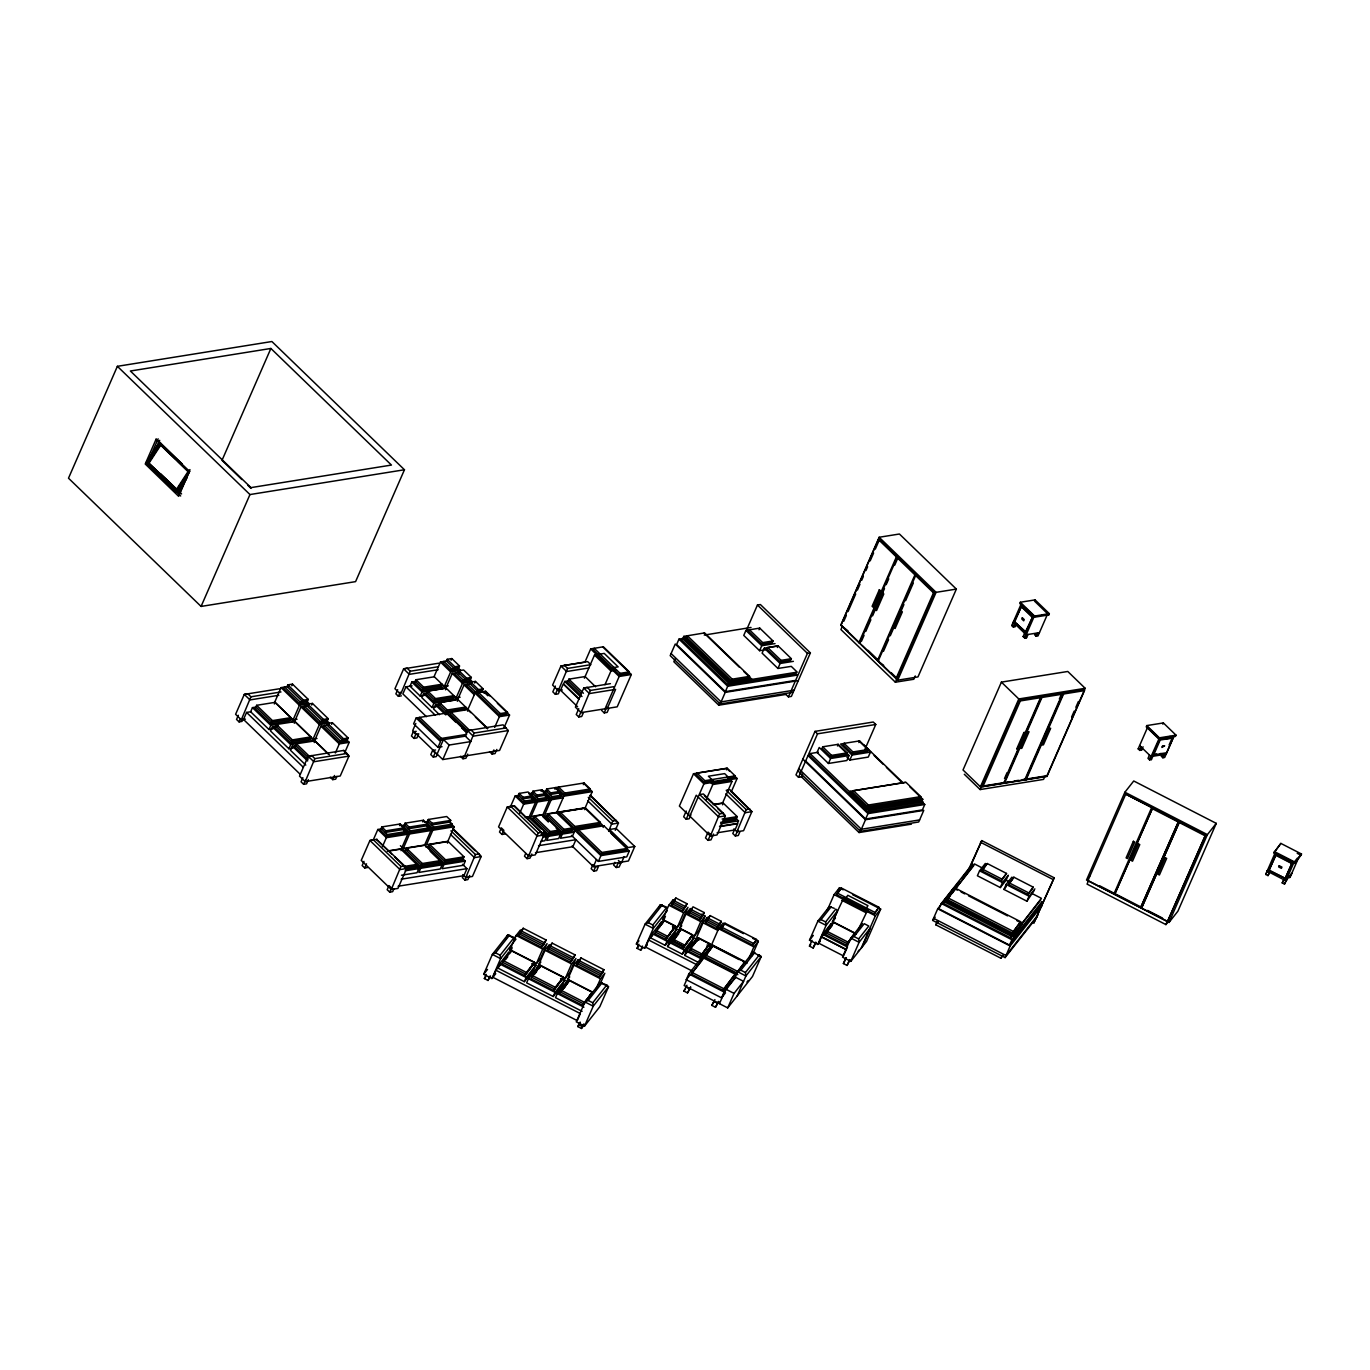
<?xml version="1.0" encoding="UTF-8"?>
<svg xmlns="http://www.w3.org/2000/svg" width="1370" height="1370" viewBox="0 0 1370 1370"><rect width="100%" height="100%" fill="white"/><g stroke="black" fill="none" stroke-linecap="round" stroke-linejoin="round"><path stroke-width="1.5" d="M250.916 696.799L241.291 719.815L235.606 714.301L244.288 694.402L247.747 693.734L250.916 696.799L280.987 691.97M314.843 758.62L305.219 781.636L299.516 776.122L308.199 756.24L311.675 755.555L314.843 758.62L346.918 753.483L348.939 756.12L340.24 776.002L305.219 781.636M410.264 671.231L400.639 694.23L394.954 688.733L403.636 668.834L407.095 668.166L410.264 671.231L438.332 666.728M400.93 866.474L391.306 889.472L361.235 860.394L369.934 840.495L373.393 839.827L400.93 866.474L404.612 865.874L406.633 868.511L397.951 888.411L391.306 889.472M465.183 736.084L467.547 730.655L471.023 729.987L474.191 733.053L464.567 756.052M450.935 830.837L475.424 854.52L465.8 877.519L462.786 874.608M567.574 668.406L558.309 690.6L552.607 685.086L560.947 666.008L587.644 661.607L590.812 664.673L567.574 668.406L564.406 665.34M510.736 806.331L538.256 832.96L528.632 855.959L498.577 826.881L507.26 806.998L514.418 805.731L543.958 835.015L535.276 854.897L528.632 855.959M590.35 690.446L581.085 712.623L575.4 707.125L583.723 688.048L587.182 687.38L590.35 690.446L613.589 686.712M588.278 797.34L612.75 821.007L608.657 831.35M710.362 836.025L717.007 834.964L725.346 815.886L723.326 813.249L703.392 793.966L699.693 794.566L719.627 813.848L710.362 836.025L679.383 806.057L693.494 773.742L726.699 768.399L729.679 771.293M736.923 831.761L743.567 830.699L751.89 811.639L729.953 789.702L726.254 790.302L746.188 809.584L736.923 831.761L733.926 828.867M117.375 366.321L68.5 478.198L201.082 606.43L355.583 581.633L404.458 469.756L271.894 341.524L117.375 366.321L249.957 494.553L404.458 469.756M148.114 461.758L158.132 438.811M154.707 451.826L159.708 440.352M179.093 494.45L189.951 469.585M270.883 348.459L130.39 371.013L250.95 487.617L391.443 465.064L270.883 348.459L222.008 460.337L241.856 479.534M201.082 606.43L249.957 494.553M238.346 715.294L236.53 719.438L239.065 721.887L242.01 721.408L243.226 718.651M239.065 721.887L240.264 719.113M272.887 728.891L269 729.525L250.642 711.766L246.583 712.417L243.5 719.455L300.201 774.29M250.642 711.766L252.457 707.622L256.344 706.988M256.635 705.31L255.197 708.615L271.02 723.908L289.447 720.962L290.902 717.64L275.079 702.348L256.635 705.31L272.459 720.603L290.902 717.64M289.019 686.336L281.073 687.62L274.736 702.108L293.094 719.866L297.067 719.233M274.36 703.992L275.079 702.348M308.301 699.436L292.495 684.127L287.803 684.88L287.083 686.541L302.907 701.834L303.626 700.19L308.301 699.436L307.582 701.08L300.373 702.245L284.532 686.935L283.813 688.596L299.636 703.906L306.606 702.793L307.325 701.132M271.02 723.908L272.459 720.603M269 729.525L270.798 725.381L295.012 721.613L310.819 736.923L309.38 740.228L290.954 743.191L275.113 727.881L276.569 724.576L292.392 739.886L310.819 736.923M278.213 725.963L272.373 726.905L270.575 731.032L288.933 748.791L292.82 748.174M291.776 685.788L292.495 684.127M299.636 703.906L300.373 702.245M293.094 719.866L299.431 705.362L312.428 703.409L328.235 718.702L327.516 720.363L320.289 721.528L304.465 706.218L303.746 707.879L319.57 723.189L326.539 722.058L327.259 720.414M306.966 705.927L301.006 706.886L294.67 721.391L313.028 739.149L317.001 738.498M294.293 723.274L295.012 721.613M290.954 743.191L292.392 739.886M288.933 748.791L290.731 744.646L314.946 740.896L329.331 754.819M296.211 745.554L292.324 746.188L290.508 750.332L305.801 765.111M311.709 705.071L312.428 703.409M319.57 723.189L320.289 721.528M313.028 739.149L319.364 724.644L329.279 723.052L326.214 720.089M323.56 719.455L322.841 721.117L307.017 705.824L307.736 704.163L323.56 719.455L328.235 718.702M328.886 724.901L320.94 726.168L314.603 740.673L328.372 753.979M314.227 742.557L314.946 740.896M302.89 777.715L301.075 781.859L303.609 784.308L306.555 783.846L308.37 779.701M348.185 738.002L332.362 722.692L327.67 723.446L326.95 725.09L342.774 740.399L343.493 738.755L348.185 738.002L347.449 739.646L340.222 740.81L324.416 725.501L323.68 727.162L339.503 742.454L346.473 741.341L347.192 739.68M303.609 784.308L305.407 780.164M331.626 724.336L332.362 722.692M339.503 742.454L340.222 740.81M335.342 752.986L339.298 743.927L349.213 742.335L344.469 753.209M330.204 777.184L332.739 779.633L334.537 775.488M336.883 776.396L335.684 779.17L332.739 779.633M397.694 689.709L395.879 693.871L398.413 696.32L401.376 695.84M398.413 696.32L400.228 692.158M412.096 685.856L405.948 686.832L402.866 693.888L426.412 716.664M415.692 681.421L411.805 682.054L409.99 686.182L420.23 696.08L424.118 695.463M416 679.726L414.545 683.031L422.251 690.48L440.678 687.517L442.133 684.212L423.69 687.175L416 679.726L434.444 676.763M422.251 690.48L423.69 687.175M420.23 696.08L422.046 691.936L443.418 688.511L440.506 685.685M427.508 692.843L423.621 693.477L421.806 697.621L432.047 707.519L435.934 706.886M467.564 711.167L468.283 709.506L416.155 717.983L413.62 723.788L437.972 747.352L442.013 746.701M427.8 691.148L426.361 694.453L434.067 701.902L452.494 698.957L453.949 695.635L435.506 698.597L427.8 691.148L446.243 688.185L445.524 689.846M447.373 660.802L440.438 662.035L434.102 676.54L444.325 686.438L448.298 685.805M415.829 723.428L412.747 730.484L442.801 759.545L499.588 750.435L508.287 730.553L503.098 724.85L467.547 730.655M413.278 731.82L411.462 735.964L413.997 738.413L416.942 737.933L418.758 733.789L415.812 734.269L413.278 731.82L416.223 731.34M459.532 666.008L451.843 658.559L447.151 659.312L446.432 660.974L454.121 668.406L454.857 666.745L459.532 666.008L458.813 667.652L451.603 668.817L443.897 661.367L443.178 663.029L450.867 670.478L457.837 669.365L458.556 667.704M413.997 738.413L415.812 734.269M451.124 660.22L451.843 658.559M363.992 861.387L362.177 865.532L364.711 867.981L367.657 867.501M373.085 840.341L377.846 829.466L381.733 828.85M434.067 701.902L435.506 698.597M432.047 707.519L433.845 703.375L455.234 699.933L452.305 697.107M404.27 827.857L385.826 830.819L385.09 832.463L403.533 829.518L404.27 827.857L400.245 823.969L381.802 826.932L381.083 828.576L387.282 834.57L405.708 831.607L404.989 833.268L386.546 836.231L380.586 830.46L381.305 828.799M441.26 703.957L435.437 704.899L433.622 709.043L439.479 714.695M364.711 867.981L366.526 863.836M450.867 670.478L451.603 668.817M444.325 686.438L450.662 671.934L463.642 669.981L471.349 677.431L470.629 679.075L463.42 680.239L455.713 672.79L454.994 674.451L462.683 681.9L469.653 680.787L470.372 679.126M457.34 701.269L458.06 699.608L439.616 702.57L438.177 705.892L445.884 713.342L447.305 710.02L465.749 707.057L464.31 710.379M460.183 672.19L452.254 673.458L445.918 687.963L456.142 697.861L460.114 697.227M386.546 836.231L387.282 834.57M382.384 846.746L386.34 837.687L407.729 834.261L401.393 848.749L387.778 850.941M458.984 673.971L460.577 670.341L457.649 667.515M446.192 714.592L446.911 712.931L467.273 732.642M399.526 825.63L400.245 823.969M435.54 750.006L432.577 750.486L430.779 754.63L433.297 757.079L436.259 756.617L437.458 753.842M462.683 681.9L463.42 680.239M456.142 697.861L462.478 683.356L475.458 681.404L483.165 688.853L482.446 690.514L475.219 691.662L467.53 684.229L466.793 685.873L474.499 693.323L485.185 691.49L489.758 695.909M466.656 678.184L465.937 679.828L458.248 672.379L458.967 670.735L466.656 678.184L471.349 677.431M471.006 683.664L464.053 684.897L457.734 699.385L487.754 728.429M433.297 757.079L435.112 752.935L432.577 750.486M441.448 738.43L419.614 717.315L418.895 718.976L440.712 740.091L441.448 738.43L466.639 734.388M437.972 747.352L440.506 741.547L416.155 717.983M427.491 824.123L409.065 827.086L408.328 828.747L426.772 825.785L427.491 824.123L423.467 820.236L405.041 823.199L404.321 824.86L410.503 830.837L428.947 827.891L428.228 829.535L409.784 832.498L403.808 826.726L404.527 825.065M437.099 754.048L443.452 739.543L449.137 745.04L470.903 741.564L465.201 736.05M400.999 850.633L401.718 848.989L417.542 864.282L416.086 867.604L405.845 869.231M474.739 683.065L475.458 681.404M409.784 832.498L410.503 830.837M403.242 848.458L409.579 833.97L430.968 830.528L424.632 845.033L403.242 848.458L400.4 845.718M442.801 759.545L449.137 745.04M406.513 848.218L405.075 851.524L420.881 866.833L439.325 863.871L440.78 860.565L424.957 845.256L406.513 848.218L422.337 863.511L440.78 860.565M474.499 693.323L475.219 691.662M467.958 709.283L475.013 693.117L499.382 716.681L509.554 715.054L504.057 727.624M389.714 892.144L391.512 888L388.977 885.551L387.179 889.712L389.714 892.144L392.659 891.682L393.858 888.907M478.472 689.607L477.753 691.268L470.064 683.818L470.783 682.157L478.472 689.607L483.165 688.853M478.49 692.449L477.753 694.111L499.588 715.226L506.814 714.061L507.534 712.417L485.699 691.302L478.49 692.449L500.307 713.564L507.534 712.417M422.748 821.897L423.467 820.236M481.452 692.21L482.189 690.548M450.73 820.407L432.286 823.353L431.567 825.014L450.011 822.051L450.73 820.407L446.706 816.52L428.262 819.483L427.543 821.127L433.742 827.12L452.168 824.158L451.449 825.819L433.023 828.781L427.046 822.993L427.765 821.332M485.699 691.302L484.98 692.946L487.891 695.772M460.423 756.291L462.957 758.74L464.173 755.983M433.023 828.781L433.742 827.12M454.189 826.795L432.817 830.237L426.481 844.725L447.853 841.3L454.189 826.795L449.942 822.685M467.718 754.116L465.92 758.261L462.957 758.74M415.778 865.617L418.826 868.58L417.028 872.724L401.478 875.224M429.752 844.485L428.313 847.79L444.12 863.1L462.563 860.137L464.019 856.832L448.196 841.522L429.752 844.485L445.575 859.795L464.019 856.832M420.881 866.833L422.337 863.511M442.065 864.847L420.676 868.289L418.86 872.433L440.267 868.991L442.065 864.847L439.017 861.901M499.588 715.226L500.307 713.564M494.673 727.453L499.382 716.681M447.459 843.184L448.196 841.522M444.12 863.1L445.575 859.795M465.303 861.131L443.914 864.556L442.099 868.7L463.488 865.275L465.303 861.131L462.238 858.168M489.552 751.616L492.087 754.065L493.902 749.921M496.848 749.441L495.032 753.586L492.087 754.065M463.608 874.865L462.392 877.639L464.927 880.088L467.872 879.608L469.687 875.464M462.529 864.333L466.964 868.631L463.899 875.67L398.105 886.236M464.927 880.088L466.742 875.927M555.364 686.079L552.829 691.867L555.364 694.316L558.309 693.854L560.005 689.983M555.364 694.316L557.898 688.528M568.533 680.856L564.697 681.472L563.618 683.955L579.27 699.111M510.411 806.827L515.171 795.953L519.144 795.319M595.556 686.764L585.11 676.557L568.875 679.16L567.437 682.448L581.993 696.525M532.125 795.867L523.152 797.306L522.415 798.967L531.389 797.511L532.125 795.867L528.101 791.98L519.127 793.418L518.408 795.079L524.607 801.056L533.581 799.618L532.844 801.279L523.871 802.717L517.911 796.946L518.631 795.285M502.036 834.467L503.852 830.323L501.317 827.874L499.502 832.018L502.036 834.467L504.982 833.987M584.887 662.224L590.693 648.918L603.365 646.777L629.309 671.865L628.59 673.526L619.394 674.999L593.433 649.911L594.169 648.25L620.113 673.355L629.309 671.865M523.871 802.717L524.607 801.056M519.71 813.232L523.665 804.173L535.584 802.272L529.265 816.76L525.275 817.393M545.894 793.658L536.92 795.097L536.184 796.741L545.157 795.302L545.894 793.658L541.869 789.771L532.896 791.209L532.176 792.87L538.376 798.847L547.349 797.408L546.613 799.07L537.639 800.508L531.68 794.737L532.399 793.076M584.391 678.201L594.494 655.083L604.221 653.404L618.144 666.882L611.893 667.875L611.174 669.536L597.234 656.059L597.971 654.398M528.871 818.644L529.591 816.999L545.397 832.292L543.958 835.614M541.15 791.415L541.869 789.771M537.639 800.508L538.376 798.847M549.353 800.063L537.434 801.964L531.098 816.469L543.034 814.551L549.353 800.063L545.106 795.936M578.774 708.718L576.239 714.506L578.774 716.955L581.719 716.493L583.414 712.623M534.386 816.229L532.93 819.534L548.753 834.844L557.727 833.405L559.165 830.083L543.359 814.79L534.386 816.229L550.192 831.521L559.165 830.083M590.23 788.983L564.783 793.059L558.583 787.065L557.864 788.726L564.063 794.72L589.511 790.644L590.23 788.983L584.031 782.989L546.664 789L545.945 790.661L552.144 796.638L561.118 795.199L560.381 796.861L551.408 798.299L545.448 792.528L546.168 790.867M578.774 716.955L581.308 711.167M559.662 791.449L550.689 792.887L549.952 794.531L558.926 793.093L559.662 791.449L555.638 787.562L554.918 789.206M525.703 853.424L524.504 856.199L527.039 858.647L529.985 858.168L531.8 854.024M543.359 814.79L542.64 816.434L548.394 822M551.408 798.299L552.144 796.638M560.296 795.097L563.121 797.854L551.202 799.755L544.866 814.26L585.178 807.786L592.251 791.62L583.517 783.178M527.039 858.647L528.837 854.486M548.154 814.02L546.698 817.325L562.522 832.635L571.495 831.196L572.934 827.874L557.128 812.581L548.154 814.02L563.96 829.312L572.934 827.874M604.975 684.709L610.969 670.992L616.483 670.118M483.678 974.293L492.378 954.393L507.671 934.991L514.178 937.457L515.925 939.238L500.615 958.64L491.933 978.522L483.678 974.293L487.514 969.429M564.063 794.72L564.783 793.059M556.802 812.341L563.858 796.175L592.251 791.62M490.511 976.039L488.011 980.458L484.346 978.557L486.162 974.412M543.65 833.645L546.698 836.59L544.9 840.735L540.927 841.368M548.753 834.844L550.192 831.521M560.467 834.381L548.548 836.299L546.733 840.444L558.669 838.526L560.467 834.381L557.419 831.436M619.394 674.999L620.113 673.355M560.073 812.085L559.354 813.746L574.218 828.131L599.666 824.055L600.385 822.394L585.521 808.009L560.073 812.085L574.938 826.47L600.385 822.394M605.06 708.787L619.171 676.472L631.33 674.519L617.202 706.834L581.085 712.623M601.67 710.431L604.204 712.879L606.739 707.074M506.095 938.604L507.671 934.991L512.637 937.542M488.011 980.458L489.826 976.296M607.287 708.427L615.61 689.367L589.425 693.562L583.723 688.048L610.421 683.647M608.845 708.547L607.15 712.4L604.204 712.879M495.974 970.268L492.909 977.307L577.249 1020.633L580.332 1013.594L495.974 970.268L501.197 963.658M531.697 963.726L535.482 965.679L533.683 969.823L524.333 981.673L497.755 968.008L499.553 963.864L508.904 952.03L507.088 956.174M503.492 960.695L502.036 964L524.967 975.765L534.471 962.254L511.541 950.472L503.492 960.695L526.405 972.46L534.471 962.254M536.406 963.607L542.726 949.102L547.075 943.622L540.739 958.11L536.406 963.607L509.811 949.958L516.147 935.453L520.48 929.956L518.117 935.402M583.312 784.65L584.031 782.989M509.606 953.708L511.986 948.28M562.522 832.635L563.96 829.312M571.187 829.227L574.236 832.172L562.317 834.09L560.501 838.235L572.437 836.317L574.972 830.511L603.879 825.767L627.289 848.407L626.552 850.068L601.122 854.144L577.712 831.504L578.431 829.843L601.841 852.482L627.289 848.407M510.822 952.133L511.541 950.472M545.431 941.687L543.376 944.29L520.463 932.508L521.182 930.864L523.22 928.261L546.15 940.043L541.544 947.338L518.631 935.573L522.398 930.059M523.22 928.261L518.631 935.573M574.218 828.131L574.938 826.47M584.784 809.67L585.521 808.009M524.967 975.765L526.405 972.46M524.333 981.673L526.149 977.529L535.482 965.679M541.544 947.338L545.311 941.824M535.978 971.005L537.776 966.86L528.443 978.711L526.628 982.838L553.223 996.504L562.556 984.653L564.371 980.509L560.57 978.557M543.376 944.29L546.15 940.043M686.593 637.803L678.972 639.139L676.626 644.516L725.346 691.644L794.788 680.513M532.365 975.526L530.909 978.831L553.84 990.613L563.344 977.084L540.414 965.302L532.365 975.526L555.278 987.29L563.344 977.084M565.279 978.437L571.615 963.932L575.948 958.452L569.612 972.94L565.279 978.437L538.684 964.788L545.02 950.283L549.37 944.803L547.777 948.417M749.561 676.369L732.214 679.16L687.295 635.697L686.558 637.358L731.494 680.822L748.842 678.03L749.561 676.369L704.625 632.906L683.818 636.365L683.27 637.615L730.741 683.527L751.034 680.274L751.582 679.023L743.927 671.608M538.975 968.624L540.414 965.302M570.417 962.185L574.184 956.671L570.417 962.185L547.503 950.403L551.271 944.889M675.067 658.987L673.852 661.744L718.77 705.19L785.9 694.436M549.336 947.338L552.11 943.108L575.023 954.873L574.304 956.534L572.249 959.12L549.336 947.338L551.391 944.752M552.11 943.108L547.503 950.403M603.142 827.429L603.879 825.767M572.078 845.992L593.398 866.628L596.481 859.572M593.689 871.132L595.505 866.987L598.45 866.508L596.635 870.669L593.689 871.132L591.172 868.7L592.97 864.556L595.505 866.987M601.122 854.144L601.841 852.482M598.382 861.405L600.916 855.616L629.292 851.044L626.758 856.849L598.382 861.405L571.461 835.392M615.284 830.288L618.452 823.045L590.436 795.268M553.84 990.613L555.278 987.29M553.223 996.504L555.021 992.36L564.371 980.509M565.467 984.465L566.666 981.691L557.316 993.541L555.518 997.685L582.096 1011.334M572.249 959.12L575.023 954.873M614.873 862.312L613.657 865.087L616.192 867.518L619.137 867.056L620.952 862.912L618.418 860.463M561.238 990.356L559.799 993.678L582.712 1005.443L592.217 991.914L569.303 980.149L561.238 990.356L584.151 1002.138M616.192 867.518L617.99 863.374L620.952 862.912M592.251 992.291L567.574 979.618L573.91 965.114L578.243 959.634L576.65 963.247M569.303 980.149L564.406 987.838M603.194 971.364L601.139 973.95L578.208 962.185L580.983 957.938L603.913 969.703L602.338 973.162L599.306 977.015L576.393 965.251L580.263 959.582M621.792 862.055L624.172 856.627M579.424 961.38L580.983 957.938M634.772 846.489L628.128 847.568L609.462 829.501L616.106 828.439L634.772 846.489L628.436 860.994L593.398 866.628M773.022 640.954L762.696 642.616L749.407 629.755L748.671 631.416L761.96 644.277L772.303 642.616L773.022 640.954L759.733 628.094L745.931 630.423L743.756 635.406L759.579 650.699L765.282 649.791M746.701 629.601L757.456 605.009L760.401 604.547L810.389 652.891L791.38 696.405L788.435 696.885L785.404 693.939M590.761 995.219L592.217 991.914M584.031 1024.075L581.531 1028.476L577.866 1026.592L579.681 1022.448M599.306 977.015L603.074 971.501M601.139 973.95L603.913 969.703M577.866 1026.592L580.349 1022.191M718.77 705.19L719.986 702.433M728.635 683.15L682.448 638.471L681.712 640.115L727.915 684.812L728.635 683.15L797.22 672.139L791.261 666.368L777.937 668.457L762.114 653.147L764.289 648.181L777.578 646.058M725.346 691.644L727.71 686.267L797.135 675.119M725.244 692.364L675.256 644.02L670.187 655.631L720.175 703.974L725.244 692.364L798.265 680.65M595.727 989.654L600.488 978.779L604.821 973.282L600.077 984.157M731.494 680.822L732.214 679.16M730.741 683.527L731.289 682.277L751.582 679.023M581.531 1028.476L583.329 1024.332M584.528 1026.096L593.227 1006.196L608.52 986.794L606.773 985.013L600.283 982.564L584.973 1001.967L576.273 1021.849L584.528 1026.096L599.837 1006.676L608.52 986.794L601.927 983.403M759.014 629.755L759.733 628.094M728.326 778.468L734.371 777.509L735.108 775.848L727.213 768.21L696.97 773.057L696.234 774.718L704.129 782.356L712.194 781.054M686.216 811.006L683.681 816.794L686.216 819.243L689.161 818.78L690.857 814.91M761.96 644.277L762.696 642.616M687.911 814.294L696.234 795.234L718.702 816.965L725.346 815.886L717.846 808.66M686.216 819.243L688.75 813.455M759.579 650.699L761.754 645.732L775.043 643.609M704.129 782.356L704.848 780.694L735.108 775.848M689.812 816.126L703.923 783.811L737.111 778.485L731.306 791.791M636.365 944.05L645.064 924.168L660.357 904.765L666.847 907.214L652.839 924.99L653.302 928.398L644.602 948.297L636.365 944.05L638.917 940.83M767.748 647.513L767.029 649.174L780.318 662.018L790.644 660.357L791.363 658.696L778.091 645.852L767.748 647.513L781.037 660.357L791.363 658.696M641.982 948.571L640.698 950.215L637.033 948.331L638.831 944.17M713.034 783.058L713.77 781.397L729.987 778.794L729.268 780.455L713.034 783.058L710.362 780.472M658.782 908.379L660.357 904.765L665.306 907.3M705.978 800.183L712.828 784.513L732.008 781.431L722.589 802.991L712.999 804.533M640.698 950.215L642.513 946.071M652.565 935.059L648.661 940.025L645.578 947.064L692.74 971.296M672.704 927.49L676.403 929.408L674.588 933.535L665.255 945.386L650.442 937.782L652.24 933.638L661.59 921.787L657.446 928.894M777.355 647.513L778.091 645.852M654.723 933.758L664.227 920.246L675.376 925.966L665.871 939.495L654.723 933.758L657.018 930.846M726.477 769.871L727.213 768.21M671.574 903.344L673.167 899.73L668.834 905.21L662.498 919.715L677.311 927.319L681.644 921.839L687.98 907.334L683.647 912.831L677.311 927.319M662.292 923.466L665.443 916.239M663.508 921.89L658.901 927.73L664.227 920.246M687.055 903.755L684.298 908.002L673.132 902.282L673.852 900.621L675.907 898.035L687.055 903.755L682.465 911.067L671.317 905.33L675.187 899.679M675.907 898.035L671.317 905.33M780.318 662.018L781.037 660.357M777.937 668.457L780.112 663.474L793.384 661.35M722.572 804.806L723.292 803.162L737.214 816.623L735.776 819.928L720.688 822.342M708.05 840.358L710.585 834.553L708.05 832.104L705.516 837.909L708.05 840.358L710.996 839.878L713.53 834.09M665.871 939.495L675.376 925.966M665.255 945.386L667.053 941.258L676.403 929.408M682.465 911.067L686.336 905.416M682.363 954.188L684.178 950.044L693.528 938.193L691.713 942.337L682.363 954.188L667.55 946.567L669.348 942.423L678.698 930.59L676.883 934.717M671.831 942.543L681.335 929.031L692.501 934.768L682.979 948.28L671.831 942.543L678.732 933.792M701.389 914.218L705.088 916.119L698.751 930.624L694.436 936.104L679.606 928.5L685.942 914.013L690.274 908.515L687.894 913.944M681.335 929.031L672.55 940.899L683.716 946.619L691.781 936.412L683.716 946.619L672.55 940.899M688.425 914.132L692.192 908.618L688.425 914.132L699.573 919.852L702.622 915.999L704.18 912.557L693.014 906.82L690.257 911.067L701.406 916.804L704.18 912.557M788.435 696.885L807.444 653.37L810.389 652.891M734.491 829.672L732.796 833.525L735.33 835.974L738.276 835.512L739.971 831.641M682.979 948.28L692.501 934.768M735.519 818.01L738.516 820.904L737.42 823.404L719.507 826.281M735.33 835.974L737.865 830.186M699.573 919.852L703.461 914.201M697.621 962.031L684.658 955.369L686.473 951.225L695.806 939.375L694.607 942.132M694.436 936.104L700.755 921.616L705.088 916.119M688.956 951.345L698.46 937.816L709.609 943.536L700.104 957.065L688.956 951.345L691.251 948.434M705.807 920.931L707.399 917.301L703.05 922.798L696.713 937.303L746.838 963.024M697.005 941.139L698.46 937.816M721.288 921.342L718.531 925.589L707.365 919.852L708.085 918.208L710.139 915.605L721.288 921.342L716.681 928.654L705.533 922.918L709.3 917.403M710.139 915.605L705.533 922.918M879.146 537.263L840.769 625.097L897.71 680.188L917.986 676.917L956.363 589.083L899.422 534.009L879.146 537.263L936.087 592.337L956.363 589.083M860.651 643.146L859.521 643.318L897.487 556.751L879.557 539.403L878.444 539.574L840.957 625.354L848.047 630.971M725.518 992.822L721.562 997.857L686.267 979.721L688.802 973.916L702.022 957.168L733.601 973.385M687.226 978.505L684.161 985.544L727.71 1007.909L752.524 976.45L761.206 956.551L752.952 952.321L736.598 972.923L704.985 956.688L713.273 945.42L744.903 961.671L744.184 963.315M843.783 621.278L846.335 615.438M848.047 611.534L855.702 593.998M857.414 590.093L859.966 584.236M861.662 580.349L863.374 576.445M865.926 570.588L867.638 566.701M870.19 560.844L873.598 553.052M875.293 549.147L879.557 539.403M687.517 992.907L690.634 987.136L687.517 992.907L683.87 991.041L686.952 985.253M722.898 990.287L735.553 973.522L722.898 990.287L691.268 974.036L703.923 957.27L703.204 958.932M700.104 957.065L709.609 943.536M700.087 961.586L702.022 957.168M716.681 928.654L720.569 922.986M711.544 944.906L718.599 928.74L723.052 923.106L743.482 933.604M713.273 945.42L704.985 956.688M721.082 928.86L724.953 923.209L756.6 939.46L755.863 941.121L752.712 945.112L721.082 928.86L724.953 923.209M865.035 749.065L875.772 724.473L873.255 722.024L814.996 731.374L795.987 774.872L798.522 777.321L802.683 776.653M798.522 777.321L817.53 733.823L875.772 724.473M818.335 752.25L810.047 753.568L809.327 755.23L868.186 812.153L922.027 803.522L922.746 801.861L919.732 798.933M897.487 556.751L896.374 556.922L858.887 642.701L860 642.53M802.666 774.084L801.467 776.858L859.058 832.549L911.41 824.158M861.49 641.194L864.059 635.337M865.754 631.45L870.858 619.737M872.57 615.849L875.122 609.992M876.834 606.105L884.489 588.552M886.202 584.647L888.753 578.808M894.713 565.159L898.121 557.367L916.033 574.698L878.084 661.265L883.684 665.426M822.702 746.804L821.966 748.465L830.837 757.028L846.317 754.545L847.037 752.883L838.183 744.321L822.702 746.804L831.556 755.384L847.037 752.883M715.482 1007.275L718.599 1001.504L715.482 1007.275L711.818 1005.392L714.917 999.62M714.318 1001.008L711.818 1005.392M721.562 997.857L724.096 992.051L734.662 978.642M719.455 1003.662L725.792 989.157L735.296 977.118L743.55 981.348L734.046 993.404L727.71 1007.909M830.837 757.028L831.556 755.384M736.598 972.923L744.903 961.671M734.491 978.968L737.642 971.724L740.845 970.2L754.87 952.424M828.439 763.467L830.614 758.5L849.058 755.538L846.883 760.504L828.439 763.467L817.051 752.455L819.226 747.472L830.614 758.5M837.464 745.982L838.183 744.321M752.712 945.112L756.6 939.46M916.033 574.698L914.92 574.869L877.451 660.648L878.564 660.477L868.118 650.356M749.202 957.647L753.894 946.875L758.346 941.241L752.781 938.381M883.462 651.332L888.565 639.636M890.277 635.749L899.645 614.308M901.34 610.404L903.909 604.547M905.604 600.659L913.276 583.106M751.376 955.935L752.952 952.321M844.091 743.379L843.372 745.04L852.226 753.603L867.707 751.12L868.426 749.458L859.572 740.896L844.091 743.379L852.945 751.942L868.426 749.458M752.079 955.609L758.346 941.241M737.214 995.853L745.914 975.971L761.206 956.551L757.901 954.873M852.226 753.603L852.945 751.942M849.845 760.042L852.02 755.058L870.447 752.113L868.272 757.079L849.845 760.042L846.985 757.285M858.853 742.557L859.572 740.896M933.484 592.833L896.014 678.612L897.127 678.424L934.614 592.645L916.684 575.314L915.554 575.486L933.484 592.833L934.614 592.645M859.024 642.342L842.396 626.261L840.94 629.566L895.364 682.209L896.819 678.904L862.055 645.27M897.71 680.188L936.087 592.337M905.364 782.441L850.034 791.312L849.503 792.562L866.902 809.396L922.215 800.525L922.764 799.275L909.714 786.654M853.51 790.644L852.774 792.305L867.655 806.69L920.024 798.282L920.743 796.621L905.878 782.236L853.51 790.644L868.374 805.029L920.743 796.621M915.246 675.941L913.807 679.263L895.364 682.209M867.655 806.69L868.374 805.029M820.305 941.207L817.77 944.427L809.516 940.197L817.856 921.137L829.295 906.632L834.261 908.31M866.902 809.396L867.433 808.146L922.764 799.275M816.109 942.509L813.129 948.006L809.464 946.122L811.999 940.317M859.058 832.549L860.257 829.792M868.186 812.153L868.905 810.492L922.746 801.861M865.617 819.003L867.981 813.609L924.767 804.498L922.404 809.893L865.617 819.003L805.765 761.103M860.446 831.333L865.515 819.722L923.774 810.372L918.705 821.983L860.446 831.333L797.785 770.728M827.463 909.817L834.107 894.61L839.416 887.88L843.166 889.798M827.634 910.451L829.295 906.632M813.129 948.006L815.664 942.2M837.755 891.682L839.416 887.88M845.992 899.559L836.59 894.73L841.334 887.983L878.923 907.282L874.18 914.03L864.778 909.218M841.334 887.983L836.59 894.73M817.77 944.427L826.093 925.366L837.549 910.862L835.786 909.081L825.63 921.959L826.093 925.366L817.856 921.137L821.058 919.595L831.213 906.735M822.702 934.306L818.746 943.211L843.492 955.935L847.465 947.012L822.702 934.306L831.093 923.671L829.997 926.171M825.185 934.426L833.713 922.13L854.812 932.97L846.266 945.249L825.185 934.426L832.275 925.435M856.284 934.083L832.446 921.839L843.869 897.744M831.71 924.219L836.71 912.78M832.994 923.791L833.713 922.13M844.331 900.415L847.79 895.295L867.963 905.656L864.504 910.776L844.331 900.415L846.146 898.104M850.034 959.925L847.054 965.422L843.389 963.538L845.924 957.75M857.997 930.161L867.707 909.988M846.369 958.041L843.389 963.538M847.054 965.422L849.588 959.634M850.77 961.38L859.093 942.32L870.549 927.815L862.209 946.893L850.77 961.38L842.533 957.15L850.856 938.09L862.295 923.586M874.18 914.03L878.923 907.282M880.67 909.081L875.379 915.794L861.25 948.108L866.559 941.395L880.67 909.081L852.551 894.627M1020.342 602.252L1019.794 603.502L1034.042 617.271L1048.786 614.907L1049.334 613.657L1035.086 599.889L1020.342 602.252L1034.573 616.038L1049.334 613.657M1016.626 623.453L1015.17 626.775L1013.338 627.066L1011.762 625.542L1021.164 603.999M1014.143 621.603L1021.575 606.156L1032.655 616.86L1025.959 632.204L1014.143 621.603L1025.959 632.204M1014.879 621.483L1021.575 606.156M1013.338 627.066L1014.793 623.744M1035.086 599.889L1034.555 601.122L1048.786 614.907M1001.401 682.123L963.024 769.974L980.423 786.808L1046.8 776.156L1085.177 688.305L1067.778 671.471L1001.401 682.123L1018.8 698.957L1085.177 688.305M1028.014 634.481L1026.558 637.786L1024.726 638.077L1023.15 636.553L1024.589 633.231M1025.205 632.323L1032.655 616.86M1024.726 638.077L1034.144 616.534L1037.929 615.935M1034.042 617.271L1034.573 616.038M1036.422 634.43L1034.573 634.721L1036.148 636.245L1037.604 632.94M980.423 786.808L1018.8 698.957M964.309 774.273L980.132 789.565L981.588 786.26L1010.221 781.654M1019.383 700.019L981.896 785.798L982.855 786.705L1003.748 783.366L1041.217 697.587L1040.275 696.662L1019.383 700.019L1020.325 700.926L1041.217 697.587M982.855 786.705L1020.325 700.926M1036.987 917.146L1005.083 957.596L932.645 920.4L937.731 908.789L959.411 881.287M972.563 863.853L941.31 903.481L938.947 908.858L1009.553 945.129L1040.806 905.484L1042.382 901.905M957.356 890.089L953.64 888.171L944.238 900.655L1012.995 935.967L1022.414 923.5L1016.831 920.64M1003.439 954.993L1000.888 958.229L935.796 924.801L937.611 920.64M952.304 893.137L955.558 888.274L1020.65 921.719L1012.344 932.97L947.252 899.542L974.481 863.939L981.913 867.775M953.092 889.421L953.64 888.171M1004.501 778.537L1007.053 772.697M1006.094 776.482L1041.012 696.542L1061.904 693.186L1062.846 694.111L1025.376 779.89L1004.484 783.246L1003.542 782.321M1004.484 783.246L1041.954 697.467L1062.846 694.111M967.237 872.485L981.759 840.598L1054.181 877.793L1033.888 922.935L1054.181 877.793M968.521 870.858L981.759 840.598M985.355 863.442L979.567 870.806L977.392 875.772L1000.323 887.554L1006.111 880.191L1008.286 875.224L1002.48 882.571L1000.323 887.554M1006.522 873.443L1001.299 880.824L982.05 870.926L982.769 869.265L1002.018 879.163L1006.522 873.443L987.273 863.545L980.869 871.371M987.273 863.545L982.05 870.926M1059.335 699.042L1061.904 693.186M1059.233 700.875L1025.171 778.845L1026.113 779.77L1047.005 776.413L1084.475 690.634L1083.533 689.726L1062.64 693.066L1060.928 696.97M1026.113 779.77L1063.582 693.991L1084.475 690.634M1071.614 717.007L1074.166 711.167M1075.861 707.262L1078.43 701.423M1001.299 880.824L1002.018 879.163M1034.144 890.534L1026.901 901.203L1003.97 889.438L1006.145 884.455L1011.95 877.108M1008.628 884.575L1013.868 877.211L1033.117 887.092L1032.398 888.753L1027.877 894.473L1008.628 884.575L1013.868 877.211M1027.877 894.473L1033.117 887.092M1000.888 958.229L1002.086 955.455M1012.344 932.97L1020.65 921.719M1011.437 936.326L944.512 901.939L943.776 903.601L1010.717 937.971L1041.405 898.326L1032.107 893.548M1026.901 901.203L1029.075 896.237L1034.881 888.89M1012.995 935.967L1022.414 923.5M1009.553 945.129L1011.899 939.734L1041.851 901.751M1005.083 957.596L1010.152 945.985L1042.056 905.553M1146.776 725.586L1146.228 726.836L1158.883 739.081L1175.477 736.409L1176.025 735.176L1163.37 722.932L1146.776 725.586L1159.431 737.831L1176.025 735.176M1143.06 746.787L1141.604 750.092L1139.771 750.4L1138.179 748.859L1147.598 727.316L1158.986 738.344L1162.77 737.728M1139.771 750.4L1141.21 747.078M1124.89 792.22L1086.513 880.054L1169.021 922.438L1177.892 911.204L1216.269 823.37L1133.743 780.986L1124.89 792.22L1207.398 834.604L1216.269 823.37M1099.391 885.654L1114.221 893.274L1151.708 807.495L1125.729 794.155L1088.242 879.934M1162.822 724.165L1163.37 722.932M1149.447 755.041L1147.991 758.363L1149.584 759.888L1151.417 759.596L1152.872 756.274M1149.584 759.888L1159.431 737.831M1152.855 754.75L1159.551 739.406L1173.097 737.951L1166.401 753.277L1152.855 754.75L1156.537 754.151M1153.489 755.349L1160.185 740.023L1173.097 737.951M1163.113 755.932L1161.263 756.223L1162.856 757.764L1164.294 754.442M1169.107 745.006L1172.463 737.334M1174.107 735.913L1164.688 757.456L1162.856 757.764M1152.615 807.975L1114.666 894.353L1152.615 807.975L1178.594 821.315L1140.628 907.693L1178.594 821.315M1179.501 821.777L1141.535 908.173L1179.501 821.777L1205.48 835.118L1167.514 921.513L1205.48 835.118M1165.904 924.596L1167.343 921.291L1088.499 880.79L1087.061 884.112L1165.904 924.596L1168.199 921.685M1169.021 922.438L1207.398 834.604M1273.877 852.825L1280.864 843.406L1301.5 854.007L1300.952 855.257L1294.513 863.425L1273.877 852.825L1280.864 843.406M1270.264 871.269L1268.004 875.601L1265.709 874.437L1275.128 852.894L1292.03 861.576M1268.928 870.584L1275.949 854.829L1291.996 863.066L1285.3 878.41L1268.928 870.584L1275.949 854.829M1268.004 875.601L1269.442 872.296L1267.164 871.115L1267.952 870.087L1265.709 874.437M1282.217 882.914L1284.461 878.581L1282.217 882.914L1284.495 884.078L1286.755 879.745L1285.95 880.773L1267.164 871.115L1269.476 868.169M1284.974 878.821L1291.996 863.066M1284.495 884.078L1293.914 862.535L1297.39 858.134M1294.513 863.425L1301.5 854.007M1298.914 857.003L1290.3 876.731L1289.495 877.759L1291.756 873.409L1285.95 880.773L1283.656 879.591M186.765 478.472L177.74 492.327L176.268 492.087L146.025 462.837L159.536 442.065L182.227 464.002M160.495 442.972L146.984 463.762L148.457 464.002L160.855 444.959M176.268 492.087L189.779 471.314L188.82 470.389L175.309 491.162L176.798 491.402M683.87 991.041L685.137 989.397M858.168 951.328L859.452 949.701M1125.729 794.155L1151.708 807.495M514.178 937.457L500.153 955.232L500.615 958.64L492.378 954.393L495.58 952.869L509.589 935.093M520.463 932.508L522.501 929.922M503.8 960.353L506.403 957.048M491.933 978.522L495.752 973.676M525.686 974.121L533.735 963.898L525.686 974.121L502.756 962.339L507.362 956.5M554.559 988.952L562.608 978.728L554.559 988.952L531.646 977.17L539.694 966.963M576.393 965.251L578.414 962.665M567.574 979.618L569.749 976.879M559.011 993.25L563.687 987.325M583.432 1003.782L586.891 999.398L583.432 1003.782L560.518 992.017M583.86 1003.987L587.319 999.603M667.327 910.622L653.302 928.398L645.064 924.168L648.25 922.644L662.275 904.868M606.773 985.013L592.748 1002.789L593.227 1006.196L584.973 1001.967L588.175 1000.442L602.183 982.667M650.442 937.782L652.771 934.819M644.602 948.297L647.154 945.06M666.591 937.833L674.656 927.61L666.591 937.833L655.442 932.097M690.257 911.067L692.295 908.464M707.365 919.852L709.42 917.266M684.658 955.369L687.004 952.407M690.497 947.954L694.008 943.519M721.117 926.291L717.88 930.401L703.05 922.798M708.889 945.197L700.823 955.421L689.675 949.684M686.267 979.721L690.223 974.704M691.268 974.036L701.885 960.61M737.642 971.724L745.914 975.971L745.434 972.546L759.46 954.77M809.516 940.197L813.335 935.368M832.446 921.839L835.443 918.02M825.219 932.234L821.623 936.789L846.369 949.496M831.813 925.281L825.904 932.764L846.985 943.605L851.712 937.611L847.002 943.605M864.504 910.776L866.319 908.464M846.266 945.249L850.993 939.255M854.058 936.549L864.213 923.688L868.785 926.034L858.63 938.912L859.093 942.32L850.856 938.09L854.058 936.549L858.63 938.912M961.963 878.05L969.618 868.34M948.074 897.299L950.677 893.993M954.205 890.38L973.762 865.6M947.252 899.542L949.787 896.34M932.645 920.4L935.196 917.164M935.796 924.801L938.347 921.565M1010.717 937.971L1040.686 899.987M1037.895 915.074L1005.991 955.524L933.552 918.311M509.811 949.958L511.986 947.201M497.755 968.008L501.249 963.572M505.496 959.616L507.79 956.705M538.684 964.788L540.859 962.031M534.369 974.447L536.663 971.536M679.606 928.5L681.78 925.76M667.55 946.567L672.208 940.642M830.631 925.366L821.452 936.994L846.215 949.718M1003.97 889.438L1006.299 886.493M1087.763 878.444L1090.297 875.242M484.346 978.557L485.648 976.93M637.033 948.331L638.317 946.687M746.941 982.102L748.226 980.475M809.464 946.122L810.749 944.495M279.326 688.785L244.288 694.402L249.991 699.916L278.829 695.292M438.674 663.217L403.636 668.834L409.339 674.348L438.177 669.724M343.75 750.417L348.939 756.12L313.901 761.737L308.199 756.24L343.75 750.417L346.918 753.483M404.612 865.874L376.579 839.433L391.597 853.972M513.904 805.937L543.958 835.015L537.314 836.077L507.26 806.998L514.418 805.731M898.121 557.367L897.007 557.539L914.92 574.869M704.231 635.081L751.034 627.46M304.465 706.218L307.959 705.653M585.11 662.138L560.947 666.008L566.632 671.523L588.792 667.978M441.397 685.856L422.97 688.819L415.264 681.369M241.291 719.815L245.418 719.147M290.166 719.301L271.722 722.247L255.916 706.954M611.174 669.536L615.335 668.868M453.213 697.296L434.769 700.241L427.08 692.809M558.309 690.6L562.334 689.949M1041.731 615.318L1047.416 614.411L1037.998 635.954L1036.148 636.245M465.029 708.718L446.586 711.681L438.897 704.231M1015.05 621.929L1013.201 622.22L1026.181 634.772L1039.453 632.632M1011.762 625.542L1013.594 625.234M310.099 738.567L291.656 741.53L275.85 726.22M1023.15 636.553L1024.983 636.262L1026.558 637.786M727.915 684.812L796.501 673.8M474.191 733.053L506.266 727.898M440.712 740.091L465.92 736.05M508.287 730.553L473.249 736.169L450.233 713.941L450.97 712.28L469.876 730.587M794.103 690.189L721.082 701.902L671.094 653.541M720.175 703.974L793.196 692.261M532.913 793.11L528.94 793.744L537.434 801.964M546.681 790.901L542.708 791.535L551.202 799.755M844.725 743.396L840.632 744.047L852.02 755.058M404.955 825.117L401.067 825.733L409.579 833.97M424.306 822.017L428.193 821.383M377.092 839.245L369.934 840.495L399.989 869.59L406.633 868.511L394.611 856.884M525.994 817.582L529.591 816.999M534.163 817.907L530.19 818.541L540.91 828.901M547.931 815.698L543.958 816.332L548.548 820.767M387.385 851.284L401.718 848.989M408.157 849.606L402.335 850.547L420.676 868.289M425.573 846.814L429.461 846.18M713.873 804.669L723.292 803.162M538.256 832.96L541.938 832.361M612.75 821.007L616.431 820.407M541.818 832.874L545.397 832.292M541.099 834.518L544.695 833.953M558.463 831.744L549.473 833.183L533.666 817.873M572.232 829.535L563.241 830.973L547.435 815.664M542.726 837.241L546.698 836.59M1166.555 737.128L1170.322 736.529M719.627 813.848L723.326 813.249M746.188 809.584L749.869 808.985M475.424 854.52L479.106 853.921L481.127 856.558L472.444 876.457L465.8 877.519M403.208 866.593L417.542 864.282M1138.179 748.859L1140.028 748.568L1141.604 750.092M538.53 845.684L575.914 839.69L572.831 846.728L535.447 852.722M404.527 867.912L416.822 865.943M440.061 862.209L421.617 865.172L405.794 849.862M463.283 858.476L444.839 861.439L429.015 846.146M722.144 819.037L737.214 816.623M405.229 870.772L418.826 868.58M723.309 820.373L736.495 818.284M720.586 823.781L738.516 820.904M1160.236 753.551L1166.401 753.277M1166.144 754.151L1151.023 756.565L1139.634 745.554M719.815 826.589L737.745 823.712L735.022 829.929L717.109 832.806M401.17 879.197L466.964 868.631M1014.314 781.003L1018.407 780.352M1022.5 779.684L1045.002 776.071L1043.563 779.393L980.132 789.565M919.612 819.911L861.353 829.261L798.693 768.656M146.025 462.837L152.053 467.461M178.562 491.076L146.847 461.587M588.175 1000.442L592.748 1002.789M1297.202 853.322L1300.952 855.257M1274.425 851.592L1295.044 862.175M1275.624 855.24L1291.687 863.494M1152.136 808.574L1178.097 821.914M1179.022 822.394L1205.001 835.734M1269.254 870.173L1285.3 878.41M1115.146 893.737L1141.107 907.094M1147.598 910.416L1162.445 918.037M980.458 842.225L1052.896 879.42M1006.094 880.174L1009.81 882.092M1009.347 882.931L1028.613 892.812M979.567 870.806L1002.48 882.571M1006.145 884.455L1029.075 896.237M961.072 891.99L964.788 893.908M968.504 895.809L1007.532 915.862M947.989 897.881L1013.081 931.309M944.786 899.405L1013.543 934.717M941.31 903.481L1011.899 939.734M937.731 908.789L1010.152 945.985M837.31 893.069L874.916 912.386M845.05 898.754L865.223 909.115M834.107 894.61L875.379 915.794M841.848 900.295L865.703 912.54M821.058 919.595L825.63 921.959M826.624 931.12L847.705 941.961M673.852 900.621L685.017 906.358M690.977 909.406L702.125 915.143M708.085 918.208L719.25 923.928M721.802 927.216L753.431 943.45M672.036 903.686L683.185 909.406M689.144 912.471L700.293 918.191M706.252 921.256L717.418 926.993M718.599 928.74L753.894 946.875M668.834 905.21L683.647 912.831M685.942 914.013L700.755 921.616M739.235 959.634L711.355 945.317L702.502 956.551L737.796 974.686M742.951 961.534L746.65 963.452M672.43 926.685L679.982 930.572M691.302 936.378L698.837 940.248M708.273 945.094L712.04 947.03M706.937 945.077L710.636 946.978L701.286 958.829L686.473 951.225M648.25 922.644L652.839 924.99M740.845 970.2L745.434 972.546M705.704 955.027L737.334 971.261M656.162 930.453L667.327 936.189M673.269 939.238L684.435 944.975M690.394 948.04L701.543 953.76M652.24 933.638L667.053 941.258M669.348 942.423L684.178 950.044M648.661 940.025L697.707 965.216M725.792 989.157L734.046 993.404M692.004 972.392L723.634 988.626M688.802 973.916L724.096 992.051M685.668 986.897L689.333 988.763M713.616 1001.247L717.298 1003.131M521.182 930.864L544.096 942.629M550.055 945.694L572.985 957.476M578.928 960.524L601.858 972.306M519.35 933.912L542.263 945.694M548.223 948.759L571.153 960.524M577.112 963.589L600.026 975.354M516.147 935.453L542.726 949.102M545.02 950.283L571.615 963.932M573.91 965.114L600.488 978.779M532.81 963.641L540.311 967.494M562.796 979.036L568.43 981.93M495.58 952.869L500.153 955.232M499.553 963.864L526.149 977.529M528.443 978.711L555.021 992.36M557.316 993.541L583.911 1007.19M579.15 1024.966L582.815 1026.849M1025.496 608.177L1034.144 616.534M1020.838 606.276L1031.918 616.979M1149.841 758.055L1151.417 759.596M1062.64 693.066L1063.582 693.991M1041.012 696.542L1041.954 697.467M878.444 539.574L896.374 556.922M1046.063 775.506L1047.005 776.413M1024.418 778.965L1025.376 779.89M891.151 672.653L897.127 678.424M757.456 605.009L807.444 653.37M745.931 630.423L761.754 645.732M764.289 648.181L780.112 663.474M863.888 744.938L903.121 782.886M859.058 741.084L871.046 752.558M874.111 755.521L883.325 764.426M886.39 767.388L901.734 782.236M921.685 801.536L924.767 804.498M837.669 744.526L849.058 755.538M814.996 731.374L817.53 733.823M704.111 633.111L739.321 667.173M747.969 677.311L751.034 680.274M850.034 791.312L867.433 808.146M810.047 753.568L850.804 792.99M855.325 797.357L868.905 810.492M808.129 755.726L867.981 813.609M683.818 636.365L731.289 682.277M678.972 639.139L727.71 686.267M802.871 759.117L865.515 819.722M602.851 646.965L631.33 674.519M734.132 775.608L737.111 778.485M729.987 778.794L724.644 773.622L708.41 776.225L713.77 781.397M728.069 777.629L732.008 781.431M590.693 648.918L619.171 676.472M594.494 655.083L610.969 670.992M730.929 791.346L751.89 811.639L745.246 812.701L725.792 793.864M708.889 780.694L712.828 784.513M696.97 773.057L704.848 780.694M693.494 773.742L703.923 783.811M704.368 795.61L711.869 802.854M568.875 679.16L583.432 693.237M568.156 680.804L581.257 693.477M564.697 681.472L580.366 696.611M578.911 699.162L563.241 684.024L560.535 690.24L577.609 706.766M497.361 703.272L509.554 715.054M469.465 678.938L472.393 681.763M481.281 690.377L484.209 693.203M589.905 795.439L618.452 823.045L611.808 824.123L587.764 800.868M447.151 659.312L454.857 666.745M440.438 662.035L450.662 671.934M452.254 673.458L462.478 683.356M464.053 684.897L474.294 694.796M610.986 833.337L629.292 851.044M247.953 485.425L251.001 488.388M555.124 787.75L563.858 796.175M558.121 792.305L561.118 795.199M441.705 684.418L446.106 688.699M453.47 695.806L457.888 700.087M465.252 707.211L470.818 712.64M475.39 717.058L487.566 728.84M546.664 789L550.689 792.887M544.352 794.531L547.349 797.408M574.972 830.511L600.916 855.616M532.896 791.209L536.92 795.097M439.616 702.57L447.305 710.02M447.493 712.948L467.29 732.094M446.397 713.136L455.525 721.973M461.621 727.864L466.177 732.282M411.805 682.054L422.046 691.936M423.621 693.477L433.845 703.375M435.437 704.899L445.661 714.797M530.584 796.741L533.581 799.618M531.337 798.162L535.584 802.272M157.225 440.883L189.111 471.725M175.343 458.779L160.427 444.342L148.525 462.632L176.867 490.032L188.752 471.76L178.323 461.656M158.732 443.315L188.974 472.547M556.203 828.165L562.317 834.09M519.127 793.418L523.152 797.306M405.948 686.832L435.386 715.311M515.171 795.953L523.665 804.173M543.958 831.864L548.548 836.299M160.41 473.54L181.576 493.919M156.591 471.862L167.157 482.086M170.188 485.014L177.74 492.327M147.275 463.676L180.669 495.991M449.189 821.264L452.168 824.158M453.11 828.764L479.106 853.921M452.562 828.936L475.116 850.753M478.113 853.664L481.127 856.558L474.482 857.637L450.439 834.364M306.298 700.823L309.346 703.769M346.148 739.372L349.213 742.335M428.262 819.483L432.286 823.353M287.803 684.88L303.626 700.19M327.67 723.446L343.493 738.755M427.132 824.757L432.817 830.237M425.967 824.997L428.947 827.891M426.704 826.418L430.968 830.528M281.073 687.62L299.431 705.362M301.006 706.886L319.364 724.644M320.94 726.168L339.298 743.927M405.041 823.199L409.065 827.086M430.146 851.249L443.914 864.556M290.132 717.52L294.721 721.973M311.572 738.259L314.638 741.221M289.121 718.976L292.187 721.939M309.055 738.259L312.12 741.221M402.729 828.73L405.708 831.607M403.482 830.151L407.729 834.261M309.449 756.377L296.502 743.859L295.064 747.164L308.01 759.682M381.802 826.932L385.826 830.819M295.783 745.52L308.729 758.038M252.457 707.622L270.798 725.381M272.373 726.905L290.731 744.646M292.324 746.188L307.616 760.966M377.846 829.466L386.34 837.687M246.583 712.417L303.267 767.234M156.111 439.136L145.237 464.002L178.648 496.317L189.505 471.451L156.111 439.136M879.352 589.699L872.108 606.276L873.067 607.184L880.311 590.607L879.352 589.699M882.828 593.056L875.584 609.633L876.543 610.558L883.787 593.981L882.828 593.056M901.391 611.02L894.148 627.597L895.089 628.505L902.333 611.928L901.391 611.02M1022.345 617.75L1021.814 618.983L1023.698 620.833L1024.246 619.582L1022.345 617.75M1023.887 732.539L1016.643 749.116L1017.756 748.945L1025 732.368L1023.887 732.539M1027.945 731.888L1020.701 748.465L1021.814 748.294L1029.058 731.717L1027.945 731.888M1049.574 728.412L1042.33 744.989L1043.443 744.818L1050.67 728.241L1049.574 728.412M1162.462 746.205L1161.914 747.438L1164.671 745.845L1162.462 746.205M1133.35 841.3L1126.106 857.877L1127.476 858.596L1134.72 842.019L1133.35 841.3M1138.384 843.886L1131.14 860.463L1132.528 861.182L1139.771 844.605L1138.384 843.886M1165.271 857.706L1158.027 874.283L1159.414 874.985L1166.658 858.408L1165.271 857.706M1279.203 865.703L1278.655 866.936L1281.412 868.357L1281.943 867.107L1279.203 865.703M568.584 981.793L561.666 990.561L568.584 981.793M591.497 993.558L589.186 996.487L591.497 993.575M697.724 939.477L693.134 945.317L697.724 939.477M585.007 808.197L556.614 812.752L574.013 829.586L602.406 825.031L585.007 808.197"/></g></svg>
